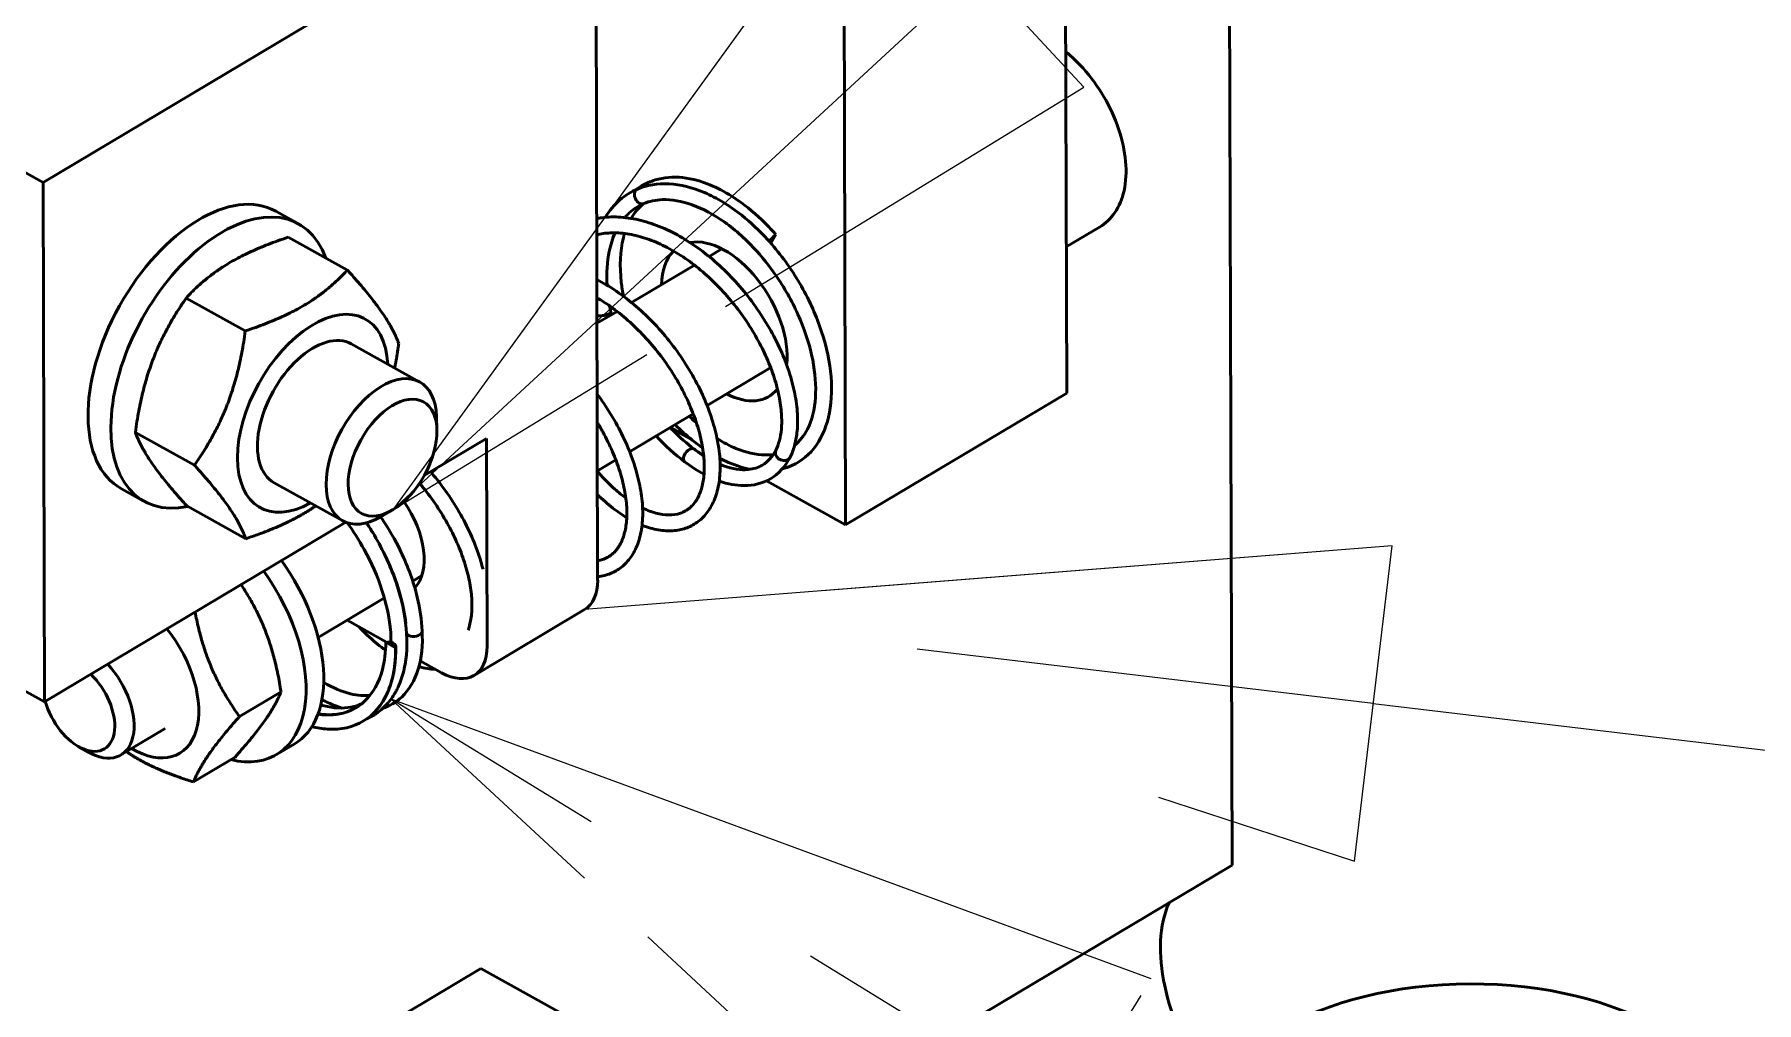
# Model space of a CAD drawing. Header units: millimetres. Extents: x -1901 to 2520, y -3919 to 1782.
# Drawn here: x 2050.2 to 2082.72, y 735.93 to 754.22 of the extents above; entities that cross this region are included whole.
import ezdxf

# ---------------------------------------------------------------- set-up
doc = ezdxf.new("R2010")
doc.units = ezdxf.units.MM
doc.header["$LTSCALE"] = 6
for name, color, linetype, lineweight in [('Detail Boundary (ISO)', 7, 'Continuous', 25), ('Symbol (ISO)', 7, 'Continuous', 25), ('Visible (ISO)', 7, 'Continuous', 50)]:
    doc.layers.add(name, color=color, linetype=linetype, lineweight=lineweight)

# ---------------------------------------------------------------- blocks, each defined once
blk = doc.blocks.new('2dDetail0')
at = {"layer": 'Detail Boundary (ISO)'}
blk.add_circle((337.4844, 121.5338), 15.1305, dxfattribs=at)
blk = doc.blocks.new('Balloon31')
at = {"layer": 'Symbol (ISO)'}
for p, q in [((344.3229, 126.2709), (342.8271, 124.2063)), ((345.0019, 125.5368), (344.3229, 126.2709)), ((344.6624, 125.9038), (342.8271, 124.2063)), ((343.8742, 124.8468), (345.0019, 125.5368)), ((342.8271, 124.2063), (343.6272, 124.6958))]:
    blk.add_line(p, q, dxfattribs=at)
at = {"layer": 'Symbol (ISO)', "flags": 128}
blk.add_lwpolyline([(344.3229, 126.2709), (342.8271, 124.2063)], dxfattribs=at)
at = {"layer": 'Symbol (ISO)'}
blk.add_solid([(344.3229, 126.2709), (342.8271, 124.2063), (345.0019, 125.5368), (344.3229, 126.2709)], dxfattribs=at)
blk = doc.blocks.new('Balloon32')
at = {"layer": 'Symbol (ISO)'}
for p, q in [((345.9725, 124.0935), (344.1786, 123.9517)), ((345.8543, 123.1005), (345.9725, 124.0935)), ((345.9134, 123.597), (344.4783, 123.7679)), ((345.9134, 123.597), (380.9272, 119.4287)), ((345.2376, 123.3021), (345.8543, 123.1005))]:
    blk.add_line(p, q, dxfattribs=at)
at = {"layer": 'Symbol (ISO)', "flags": 128}
blk.add_lwpolyline([(345.9725, 124.0935), (343.4309, 123.8926)], dxfattribs=at)
at = {"layer": 'Symbol (ISO)'}
blk.add_solid([(345.9725, 124.0935), (343.4309, 123.8926), (345.8543, 123.1005), (345.9725, 124.0935)], dxfattribs=at)
blk = doc.blocks.new('Balloon33')
at = {"layer": 'Symbol (ISO)'}
for p, q in [((343.452, 123.2242), (342.8221, 123.6107)), ((343.4697, 123.3722), (342.8221, 123.6107)), ((342.8221, 123.6107), (343.4309, 123.0462)), ((343.6298, 122.8618), (344.6917, 121.8772)), ((344.9531, 122.3034), (344.1423, 122.8008)), ((344.6917, 121.8772), (345.1823, 122.677))]:
    blk.add_line(p, q, dxfattribs=at)
at = {"layer": 'Symbol (ISO)', "flags": 128}
blk.add_lwpolyline([(345.2145, 122.7296), (342.8221, 123.6107)], dxfattribs=at)
at = {"layer": 'Symbol (ISO)'}
blk.add_solid([(345.2145, 122.7296), (342.8221, 123.6107), (344.6917, 121.8772), (345.2145, 122.7296)], dxfattribs=at)

msp = doc.modelspace()

# ---------------------------------------------------------------- linework, layer by layer
at = {"layer": 'Visible (ISO)'}
for p, q in [((2069.633, 768.294), (2069.69, 747.442)), ((2065.46, 765.806), (2065.516, 744.953)), ((2060.833, 743.907), (2060.785, 761.57)), ((2072.812, 738.526), (2072.755, 759.651)), ((2050.361, 751.424), (2058.709, 756.401)), ((2047.559, 752.98), (2050.361, 751.424)), ((2050.388, 741.611), (2050.361, 751.424)), ((2054.753, 750.882), (2055.184, 750.642)), ((2070.311, 750.578), (2069.683, 750.204)), ((2054.989, 750.388), (2056.107, 749.768)), ((2064.101, 750.278), (2064.197, 750.441)), ((2063.181, 750.169), (2062.937, 750.024)), ((2062.662, 749.86), (2061.475, 749.152)), ((2053.061, 749.239), (2054.179, 748.618)), ((2061.2, 748.988), (2060.82, 748.762)), ((2056.18, 748.373), (2057.477, 747.653)), ((2064.41, 748.108), (2064.362, 748.079)), ((2064.101, 747.924), (2062.9, 747.207)), ((2065.516, 744.953), (2069.69, 747.442)), ((2057.798, 746.752), (2057.791, 746.998)), ((2062.638, 747.052), (2061.437, 746.336)), ((2052.103, 746.702), (2053.22, 746.081)), ((2062.591, 746.579), (2062.205, 746.793)), ((2057.558, 745.886), (2058.735, 746.588)), ((2058.746, 742.663), (2058.735, 746.588)), ((2061.176, 746.18), (2060.827, 745.972)), ((2063.639, 745.996), (2063.556, 746.043)), ((2054.723, 745.751), (2056.02, 745.03)), ((2065.516, 744.953), (2064.02, 745.785)), ((2051.839, 745.637), (2052.27, 745.397)), ((2053.072, 745.314), (2054.189, 744.693)), ((2056.954, 745.233), (2056.741, 745.109)), ((2050.388, 741.611), (2056.077, 745.003)), ((2057.514, 743.996), (2057.34, 743.893)), ((2056.806, 743.574), (2055.554, 742.828)), ((2057.076, 743.735), (2057.071, 743.732)), ((2047.586, 743.167), (2050.388, 741.611)), ((2056.1, 743.153), (2056.846, 742.738)), ((2060.585, 743.355), (2058.499, 742.111)), ((2056.833, 742.736), (2057.017, 742.633)), ((2057.484, 742.384), (2057.887, 742.16)), ((2054.068, 741.333), (2054.854, 741.801)), ((2052.666, 741.106), (2051.831, 740.608)), ((2051.026, 740.769), (2051.203, 740.667)), ((2053.202, 740.099), (2053.988, 740.568)), ((2055.104, 740.813), (2054.77, 740.614)), ((2064.274, 733.435), (2072.812, 738.526)), ((2058.628, 736.573), (2051.533, 732.342)), ((2058.628, 736.573), (2064.232, 733.46))]:
    msp.add_line(p, q, dxfattribs=at)
for centre, major_axis, ratio, start_param, end_param in [((2053.296, 748.259), (-1.457, -2.622), 0.569764, 3.141593, 6.283185), ((2061.643, 751.162), (0.061, -0.137), 0.733173, 3.241205, 6.270366), ((2061.643, 751.162), (-0.061, 0.137), 0.733173, 6.271783, 6.382797), ((2053.727, 748.02), (-1.457, -2.622), 0.569764, 2.678127, 6.74665), ((2063.225, 748.798), (-0.845, 1.417), 0.58657, 3.79647, 6.06869), ((2064.15, 750.36), (0.103, 0.109), 0.176299, 0.914532, 2.205807), ((2063.225, 748.798), (-0.845, 1.417), 0.58657, 0.148116, 0.756456), ((2055.451, 747.062), (0.991, 1.783), 0.569764, 5.53849, 10.169474), ((2060.934, 748.954), (0.148, 0.022), 0.300408, 5.428126, 6.301958), ((2060.934, 748.954), (-0.148, -0.022), 0.300408, 0.6443, 2.286534), ((2055.451, 747.062), (0.728, 1.311), 0.569764, 6.279998, 9.427966), ((2056.748, 746.341), (0.728, 1.311), 0.569764, 5.51712, 10.190843), ((2063.225, 748.798), (0.845, -1.417), 0.58657, 5.526729, 6.499447), ((2062.568, 746.265), (-0.094, -0.117), 0.58769, 4.011779, 6.296401), ((2062.568, 746.265), (0.094, 0.117), 0.58769, 0.014138, 0.870186), ((2064.334, 746.299), (-0.135, 0.066), 0.834645, 0, 2.677839), ((2064.334, 746.299), (0.135, -0.066), 0.834645, 5.819432, 6.283185), ((2056.588, 744.841), (0.691, -1.16), 0.58657, 0.162305, 1.701451), ((2053.387, 742.933), (1.383, -2.319), 0.58657, 5.760181, 8.002871), ((2053.721, 743.132), (1.383, -2.319), 0.58657, 0, 1.719686), ((2059.971, 744.386), (0.615, -1.031), 0.58657, 0, 0.780311), ((2056.588, 744.841), (0.691, -1.16), 0.58657, 6.049495, 6.056905), ((2052.051, 742.136), (0.891, -1.495), 0.58657, 5.473402, 8.086247), ((2057.369, 742.941), (-0.149, -0.016), 0.641805, 0.221769, 2.307556), ((2057.369, 742.941), (0.149, 0.016), 0.641805, 5.449149, 6.240064), ((2056.871, 742.644), (0.149, 0.016), 0.641805, 5.996788, 8.043102), ((2057.884, 743.142), (0.615, -1.031), 0.58657, 5.4927, 7.063496), ((2051.037, 741.532), (0.483, -0.809), 0.58657, 4.273405, 8.292966), ((2051.217, 741.639), (0.615, -1.031), 0.58657, 5.473236, 8.194276), ((2073.68, 735.719), (-1.582, 2.654), 0.58657, 0.391645, 1.70189)]:
    msp.add_ellipse(centre, major_axis=major_axis, ratio=ratio, start_param=start_param, end_param=end_param, dxfattribs=at)
for centre, major_axis, ratio in [((2056.96, 746.224), (0.585, 1.054), 0.569764), ((2077.315, 733.347), (5.1, 0.014), 0.57559)]:
    msp.add_ellipse(centre, major_axis=major_axis, ratio=ratio, dxfattribs=at)
for points, knots in [([(2070.311, 750.578), (2070.425, 750.646), (2070.523, 750.741), (2070.681, 750.974), (2070.739, 751.114), (2070.811, 751.438), (2070.82, 751.625), (2070.785, 752.021), (2070.739, 752.23), (2070.599, 752.643), (2070.505, 752.848), (2070.278, 753.235), (2070.146, 753.417), (2069.897, 753.694), (2069.787, 753.799), (2069.673, 753.892)], [5.502899, 5.502899, 5.502899, 5.502899, 5.768902, 5.768902, 6.057911, 6.057911, 6.385182, 6.385182, 6.724205, 6.724205, 7.061026, 7.061026, 7.396306, 7.396306, 7.634751, 7.634751, 7.634751, 7.634751]), ([(2060.98, 750.765), (2061.056, 750.89), (2061.148, 751.001), (2061.352, 751.178), (2061.463, 751.248), (2061.583, 751.299)], [0.3807066, 0.3807066, 0.3807066, 0.3807066, 0.484291, 0.484291, 0.5813875, 0.5813875, 0.5813875, 0.5813875]), ([(2061.547, 751.283), (2061.642, 751.354), (2061.748, 751.411), (2061.939, 751.478), (2062.022, 751.499), (2062.108, 751.511)], [2.440917, 2.440917, 2.440917, 2.440917, 2.5312705, 2.5312705, 2.5953757, 2.5953757, 2.5953757, 2.5953757]), ([(2061.583, 751.299), (2061.764, 751.376), (2061.97, 751.408), (2062.396, 751.385), (2062.623, 751.328), (2063.085, 751.131), (2063.326, 750.984), (2063.724, 750.668), (2063.888, 750.513), (2064.043, 750.343)], [0, 0, 0, 0, 0.1503418, 0.1503418, 0.3019167, 0.3019167, 0.4614267, 0.4614267, 0.5792724, 0.5792724, 0.5792724, 0.5792724]), ([(2064.197, 750.441), (2064.133, 750.514), (2064.066, 750.585), (2063.83, 750.82), (2063.654, 750.968), (2063.197, 751.282), (2062.916, 751.414), (2062.457, 751.523), (2062.276, 751.534), (2062.108, 751.511)], [-2.6957123, -2.6957123, -2.6957123, -2.6957123, -2.6583475, -2.6583475, -2.5660517, -2.5660517, -2.4230262, -2.4230262, -2.3217266, -2.3217266, -2.3217266, -2.3217266]), ([(2061.702, 751.024), (2061.662, 751.007), (2061.624, 750.987), (2061.498, 750.912), (2061.416, 750.843), (2061.344, 750.76)], [0.000114, 0.000114, 0.000114, 0.000114, 0.037946, 0.037946, 0.130734, 0.130734, 0.130734, 0.130734]), ([(2063.837, 750.125), (2063.648, 750.335), (2063.44, 750.522), (2063.028, 750.816), (2062.818, 750.928), (2062.421, 751.072), (2062.229, 751.104), (2061.928, 751.094), (2061.809, 751.069), (2061.702, 751.024)], [0, 0, 0, 0, 0.1458227, 0.1458227, 0.2884912, 0.2884912, 0.4302052, 0.4302052, 0.5367207, 0.5367207, 0.5367207, 0.5367207]), ([(2060.814, 750.742), (2060.847, 750.748), (2060.88, 750.753), (2061.029, 750.772), (2061.149, 750.775), (2061.397, 750.757), (2061.524, 750.737), (2061.782, 750.672), (2061.913, 750.628), (2062.176, 750.518), (2062.307, 750.451), (2062.565, 750.299), (2062.693, 750.213), (2062.942, 750.024), (2063.063, 749.921), (2063.296, 749.701), (2063.408, 749.584), (2063.62, 749.34), (2063.72, 749.212), (2063.907, 748.949), (2063.993, 748.814), (2064.151, 748.54), (2064.222, 748.401), (2064.348, 748.122), (2064.402, 747.983), (2064.492, 747.707), (2064.528, 747.57), (2064.581, 747.304), (2064.598, 747.174), (2064.612, 746.924), (2064.609, 746.804), (2064.586, 746.607), (2064.571, 746.526), (2064.529, 746.373), (2064.502, 746.301), (2064.469, 746.233)], [26.157324, 26.157324, 26.157324, 26.157324, 26.202093, 26.202093, 26.359099, 26.359099, 26.519787, 26.519787, 26.683058, 26.683058, 26.847547, 26.847547, 27.012341, 27.012341, 27.177022, 27.177022, 27.341485, 27.341485, 27.50578, 27.50578, 27.670029, 27.670029, 27.834394, 27.834394, 27.999061, 27.999061, 28.164218, 28.164218, 28.329963, 28.329963, 28.495978, 28.495978, 28.619215, 28.619215, 28.742452, 28.742452, 28.742452, 28.742452]), ([(2060.815, 750.436), (2060.896, 750.455), (2060.98, 750.466), (2061.171, 750.474), (2061.279, 750.468), (2061.499, 750.435), (2061.611, 750.409), (2061.836, 750.336), (2061.95, 750.29), (2062.177, 750.18), (2062.291, 750.116), (2062.516, 749.971), (2062.627, 749.89), (2062.845, 749.713), (2062.951, 749.617), (2063.156, 749.414), (2063.254, 749.306), (2063.441, 749.081), (2063.53, 748.964), (2063.695, 748.725), (2063.771, 748.602), (2063.909, 748.354), (2063.972, 748.229), (2064.081, 747.98), (2064.128, 747.857), (2064.206, 747.615), (2064.237, 747.496), (2064.283, 747.268), (2064.297, 747.158), (2064.311, 746.951), (2064.31, 746.853), (2064.295, 746.684), (2064.282, 746.612), (2064.248, 746.479), (2064.225, 746.418), (2064.199, 746.365)], [26.126645, 26.126645, 26.126645, 26.126645, 26.265256, 26.265256, 26.42869, 26.42869, 26.588237, 26.588237, 26.74595, 26.74595, 26.903093, 26.903093, 27.060263, 27.060263, 27.217672, 27.217672, 27.375329, 27.375329, 27.533147, 27.533147, 27.690991, 27.690991, 27.848694, 27.848694, 28.006063, 28.006063, 28.162898, 28.162898, 28.319044, 28.319044, 28.474587, 28.474587, 28.608519, 28.608519, 28.742452, 28.742452, 28.742452, 28.742452]), ([(2061.163, 750.471), (2061.115, 750.365), (2061.077, 750.248), (2061.011, 749.928), (2060.998, 749.71), (2061.012, 749.481)], [0.2219618, 0.2219618, 0.2219618, 0.2219618, 0.3093421, 0.3093421, 0.4417618, 0.4417618, 0.4417618, 0.4417618]), ([(2061.321, 749.273), (2061.303, 749.361), (2061.289, 749.449), (2061.244, 749.843), (2061.257, 750.129), (2061.321, 750.384), (2061.323, 750.392), (2061.325, 750.399)], [-1.1133678, -1.1133678, -1.1133678, -1.1133678, -1.0634545, -1.0634545, -0.8853449, -0.8853449, -0.8798884, -0.8798884, -0.8798884, -0.8798884]), ([(2064.043, 750.343), (2064.256, 750.11), (2064.453, 749.843), (2064.784, 749.291), (2064.922, 749), (2065.128, 748.423), (2065.198, 748.131), (2065.262, 747.58), (2065.256, 747.314), (2065.167, 746.841), (2065.081, 746.627), (2064.841, 746.288), (2064.683, 746.157), (2064.445, 746.05), (2064.384, 746.029), (2064.321, 746.013)], [0, 0, 0, 0, 0.162471, 0.162471, 0.321694, 0.321694, 0.481045, 0.481045, 0.641325, 0.641325, 0.802416, 0.802416, 0.959098, 0.959098, 1.009364, 1.009364, 1.009364, 1.009364]), ([(2064.551, 746.455), (2064.648, 746.532), (2064.73, 746.635), (2064.878, 746.925), (2064.931, 747.133), (2064.96, 747.581), (2064.943, 747.822), (2064.845, 748.318), (2064.764, 748.578), (2064.549, 749.09), (2064.411, 749.347), (2064.127, 749.777), (2063.986, 749.96), (2063.837, 750.125)], [0.9057901, 0.9057901, 0.9057901, 0.9057901, 1.0260051, 1.0260051, 1.1821422, 1.1821422, 1.3248187, 1.3248187, 1.4665487, 1.4665487, 1.6095207, 1.6095207, 1.7242423, 1.7242423, 1.7242423, 1.7242423]), ([(2060.817, 749.59), (2060.877, 749.559), (2060.937, 749.526), (2061.125, 749.413), (2061.252, 749.326), (2061.5, 749.135), (2061.621, 749.031), (2061.853, 748.81), (2061.964, 748.692), (2062.175, 748.446), (2062.274, 748.318), (2062.46, 748.054), (2062.545, 747.918), (2062.701, 747.644), (2062.772, 747.505), (2062.895, 747.226), (2062.948, 747.087), (2063.036, 746.811), (2063.071, 746.675), (2063.122, 746.41), (2063.138, 746.28), (2063.15, 746.031), (2063.146, 745.912), (2063.117, 745.688), (2063.093, 745.582), (2063.025, 745.391), (2062.982, 745.305), (2062.88, 745.155), (2062.822, 745.091), (2062.694, 744.986), (2062.625, 744.944), (2062.477, 744.881), (2062.398, 744.86), (2062.23, 744.838), (2062.141, 744.838), (2061.953, 744.86), (2061.854, 744.884), (2061.726, 744.927), (2061.699, 744.938), (2061.671, 744.949)], [20.498521, 20.498521, 20.498521, 20.498521, 20.573837, 20.573837, 20.738631, 20.738631, 20.9033, 20.9033, 21.067752, 21.067752, 21.23204, 21.23204, 21.396292, 21.396292, 21.560668, 21.560668, 21.725359, 21.725359, 21.890549, 21.890549, 22.056324, 22.056324, 22.222325, 22.222325, 22.38685, 22.38685, 22.545752, 22.545752, 22.69468, 22.69468, 22.835563, 22.835563, 22.976249, 22.976249, 23.124189, 23.124189, 23.281713, 23.281713, 23.324715, 23.324715, 23.324715, 23.324715]), ([(2060.818, 749.247), (2060.863, 749.221), (2060.907, 749.193), (2061.064, 749.091), (2061.175, 749.01), (2061.393, 748.832), (2061.499, 748.736), (2061.703, 748.532), (2061.801, 748.424), (2061.988, 748.199), (2062.076, 748.081), (2062.24, 747.841), (2062.316, 747.718), (2062.453, 747.47), (2062.515, 747.345), (2062.623, 747.097), (2062.67, 746.973), (2062.747, 746.731), (2062.777, 746.613), (2062.822, 746.386), (2062.836, 746.276), (2062.849, 746.069), (2062.847, 745.972), (2062.83, 745.792), (2062.814, 745.709), (2062.769, 745.558), (2062.739, 745.491), (2062.668, 745.371), (2062.625, 745.32), (2062.523, 745.232), (2062.463, 745.197), (2062.328, 745.151), (2062.252, 745.14), (2062.096, 745.143), (2062.017, 745.154), (2061.853, 745.198), (2061.77, 745.229), (2061.683, 745.271), (2061.682, 745.272), (2061.682, 745.272)], [20.562952, 20.562952, 20.562952, 20.562952, 20.624843, 20.624843, 20.782019, 20.782019, 20.939436, 20.939436, 21.0971, 21.0971, 21.254921, 21.254921, 21.412763, 21.412763, 21.570458, 21.570458, 21.727814, 21.727814, 21.884629, 21.884629, 22.040753, 22.040753, 22.196284, 22.196284, 22.352119, 22.352119, 22.511296, 22.511296, 22.681491, 22.681491, 22.872608, 22.872608, 23.061759, 23.061759, 23.228494, 23.228494, 23.386213, 23.386213, 23.387123, 23.387123, 23.387123, 23.387123]), ([(2060.823, 747.426), (2060.857, 747.382), (2060.889, 747.337), (2061.012, 747.159), (2061.097, 747.023), (2061.252, 746.748), (2061.321, 746.609), (2061.442, 746.33), (2061.494, 746.191), (2061.58, 745.916), (2061.614, 745.78), (2061.663, 745.515), (2061.678, 745.386), (2061.687, 745.139), (2061.682, 745.02), (2061.651, 744.797), (2061.626, 744.693), (2061.556, 744.504), (2061.512, 744.419), (2061.408, 744.272), (2061.349, 744.209), (2061.22, 744.106), (2061.15, 744.066), (2061.001, 744.005), (2060.922, 743.986), (2060.837, 743.976), (2060.835, 743.975), (2060.833, 743.975)], [14.901766, 14.901766, 14.901766, 14.901766, 14.9583, 14.9583, 15.122554, 15.122554, 15.286944, 15.286944, 15.451658, 15.451658, 15.616882, 15.616882, 15.782687, 15.782687, 15.948668, 15.948668, 16.113007, 16.113007, 16.271423, 16.271423, 16.419755, 16.419755, 16.56039, 16.56039, 16.701322, 16.701322, 16.705189, 16.705189, 16.705189, 16.705189]), ([(2060.825, 746.889), (2060.861, 746.83), (2060.896, 746.77), (2060.997, 746.587), (2061.058, 746.461), (2061.166, 746.213), (2061.212, 746.09), (2061.287, 745.848), (2061.317, 745.73), (2061.361, 745.503), (2061.375, 745.394), (2061.387, 745.188), (2061.385, 745.091), (2061.366, 744.912), (2061.35, 744.829), (2061.304, 744.679), (2061.274, 744.613), (2061.201, 744.494), (2061.158, 744.443), (2061.055, 744.356), (2060.994, 744.322), (2060.896, 744.29), (2060.865, 744.283), (2060.832, 744.278)], [15.058528, 15.058528, 15.058528, 15.058528, 15.134546, 15.134546, 15.292233, 15.292233, 15.449575, 15.449575, 15.60637, 15.60637, 15.762471, 15.762471, 15.917992, 15.917992, 16.073868, 16.073868, 16.233244, 16.233244, 16.403976, 16.403976, 16.595686, 16.595686, 16.678729, 16.678729, 16.678729, 16.678729]), ([(2062.202, 746.791), (2062.216, 746.777), (2062.23, 746.762), (2062.379, 746.609), (2062.52, 746.486), (2062.66, 746.383)], [0.4230051, 0.4230051, 0.4230051, 0.4230051, 0.4339657, 0.4339657, 0.5408727, 0.5408727, 0.5408727, 0.5408727]), ([(2062.816, 746.408), (2062.75, 746.454), (2062.684, 746.503), (2062.51, 746.644), (2062.402, 746.742), (2062.297, 746.848)], [1.368695, 1.368695, 1.368695, 1.368695, 1.4150761, 1.4150761, 1.493398, 1.493398, 1.493398, 1.493398]), ([(2063.088, 746.586), (2063.208, 746.51), (2063.329, 746.447), (2063.637, 746.319), (2063.824, 746.278), (2064.046, 746.274), (2064.1, 746.277), (2064.153, 746.285)], [0.4893928, 0.4893928, 0.4893928, 0.4893928, 0.5755609, 0.5755609, 0.7171922, 0.7171922, 0.7651999, 0.7651999, 0.7651999, 0.7651999]), ([(2063.146, 746.095), (2063.167, 746.087), (2063.188, 746.078), (2063.379, 746.009), (2063.538, 745.986), (2063.776, 746.009), (2063.867, 746.038), (2064.049, 746.146), (2064.135, 746.239), (2064.2, 746.366)], [0.1279591, 0.1279591, 0.1279591, 0.1279591, 0.1454877, 0.1454877, 0.2876035, 0.2876035, 0.3953442, 0.3953442, 0.534815, 0.534815, 0.534815, 0.534815]), ([(2064.468, 746.232), (2064.38, 746.058), (2064.251, 745.916), (2063.948, 745.738), (2063.776, 745.695), (2063.446, 745.696), (2063.289, 745.725), (2063.129, 745.781)], [0, 0, 0, 0, 0.1568669, 0.1568669, 0.3027004, 0.3027004, 0.4235168, 0.4235168, 0.4235168, 0.4235168]), ([(2063.716, 746.004), (2063.581, 746.03), (2063.443, 746.074), (2063.25, 746.156), (2063.195, 746.182), (2063.141, 746.211)], [1.1599602, 1.1599602, 1.1599602, 1.1599602, 1.2558209, 1.2558209, 1.2936641, 1.2936641, 1.2936641, 1.2936641]), ([(2057.469, 745.741), (2057.491, 745.715), (2057.512, 745.689), (2057.626, 745.55), (2057.713, 745.432), (2057.874, 745.191), (2057.949, 745.067), (2058.084, 744.819), (2058.144, 744.694), (2058.25, 744.446), (2058.295, 744.323), (2058.369, 744.082), (2058.398, 743.964), (2058.439, 743.738), (2058.452, 743.63), (2058.462, 743.426), (2058.459, 743.329), (2058.439, 743.152), (2058.421, 743.07), (2058.394, 742.986), (2058.39, 742.975), (2058.386, 742.964)], [2.226233, 2.226233, 2.226233, 2.226233, 2.262468, 2.262468, 2.420298, 2.420298, 2.578133, 2.578133, 2.735805, 2.735805, 2.893118, 2.893118, 3.049872, 3.049872, 3.205929, 3.205929, 3.361431, 3.361431, 3.5174, 3.5174, 3.541687, 3.541687, 3.541687, 3.541687]), ([(2057.678, 745.958), (2057.698, 745.935), (2057.717, 745.912), (2057.84, 745.764), (2057.937, 745.634), (2058.118, 745.368), (2058.201, 745.232), (2058.351, 744.956), (2058.419, 744.817), (2058.536, 744.538), (2058.586, 744.399), (2058.642, 744.213), (2058.655, 744.163), (2058.668, 744.115)], [2.216108, 2.216108, 2.216108, 2.216108, 2.2465484, 2.2465484, 2.4108204, 2.4108204, 2.5750809, 2.5750809, 2.739498, 2.739498, 2.9042621, 2.9042621, 2.9639164, 2.9639164, 2.9639164, 2.9639164]), ([(2061.364, 745.464), (2061.295, 745.514), (2061.225, 745.57), (2061.066, 745.711), (2060.978, 745.798), (2060.87, 745.917), (2060.849, 745.941), (2060.827, 745.966)], [23.5758871, 23.5758871, 23.5758871, 23.5758871, 23.6974406, 23.6974406, 23.8537717, 23.8537717, 23.8925078, 23.8925078, 23.8925078, 23.8925078]), ([(2061.382, 745.093), (2061.294, 745.145), (2061.207, 745.205), (2061.021, 745.348), (2060.924, 745.433), (2060.829, 745.526)], [23.4749604, 23.4749604, 23.4749604, 23.4749604, 23.6114386, 23.6114386, 23.7663118, 23.7663118, 23.7663118, 23.7663118]), ([(2056.736, 745.106), (2056.881, 744.895), (2057.01, 744.671), (2057.253, 744.163), (2057.359, 743.871), (2057.479, 743.371), (2057.51, 743.156), (2057.518, 742.953)], [0.3572893, 0.3572893, 0.3572893, 0.3572893, 0.4845813, 0.4845813, 0.6440014, 0.6440014, 0.7683652, 0.7683652, 0.7683652, 0.7683652]), ([(2056.931, 742.737), (2056.931, 742.815), (2056.927, 742.897), (2056.897, 743.215), (2056.843, 743.469), (2056.677, 743.979), (2056.562, 744.241), (2056.328, 744.663), (2056.219, 744.833), (2056.102, 744.994)], [1.4204707, 1.4204707, 1.4204707, 1.4204707, 1.4703813, 1.4703813, 1.6117942, 1.6117942, 1.7542634, 1.7542634, 1.8537983, 1.8537983, 1.8537983, 1.8537983]), ([(2056.468, 744.992), (2056.509, 744.931), (2056.548, 744.87), (2056.751, 744.535), (2056.891, 744.244), (2057.101, 743.667), (2057.173, 743.375), (2057.242, 742.822), (2057.238, 742.555), (2057.176, 742.206), (2057.148, 742.1), (2057.092, 741.95), (2057.071, 741.901), (2057.035, 741.83), (2057.023, 741.806), (2057.003, 741.772), (2056.996, 741.761), (2056.969, 741.715), (2056.947, 741.683), (2056.854, 741.558), (2056.772, 741.476), (2056.653, 741.389), (2056.625, 741.37), (2056.556, 741.33), (2056.515, 741.309), (2056.473, 741.29)], [1.00996, 1.00996, 1.00996, 1.00996, 1.046256, 1.046256, 1.2055716, 1.2055716, 1.3649046, 1.3649046, 1.5251474, 1.5251474, 1.6004703, 1.6004703, 1.6392372, 1.6392372, 1.6589031, 1.6589031, 1.6688404, 1.6688404, 1.6986653, 1.6986653, 1.7885136, 1.7885136, 1.8153393, 1.8153393, 1.8518557, 1.8518557, 1.8518557, 1.8518557]), ([(2057.209, 743.09), (2057.191, 743.27), (2057.154, 743.462), (2057.035, 743.883), (2056.944, 744.119), (2056.832, 744.348)], [0.0334646, 0.0334646, 0.0334646, 0.0334646, 0.1441624, 0.1441624, 0.2737707, 0.2737707, 0.2737707, 0.2737707]), ([(2056.827, 742.586), (2056.777, 742.622), (2056.728, 742.659), (2056.573, 742.784), (2056.47, 742.879), (2056.355, 742.998), (2056.341, 743.012), (2056.328, 743.026)], [4.7125677, 4.7125677, 4.7125677, 4.7125677, 4.7905308, 4.7905308, 4.9563254, 4.9563254, 4.9787785, 4.9787785, 4.9787785, 4.9787785]), ([(2057.518, 742.954), (2057.534, 742.689), (2057.509, 742.44), (2057.38, 742.018), (2057.274, 741.836), (2057.081, 741.652), (2057.023, 741.608), (2056.902, 741.536), (2056.839, 741.507), (2056.773, 741.485)], [0.00014, 0.00014, 0.00014, 0.00014, 0.1649269, 0.1649269, 0.326316, 0.326316, 0.3867202, 0.3867202, 0.4441795, 0.4441795, 0.4441795, 0.4441795]), ([(2057.017, 742.633), (2057.018, 742.534), (2057.014, 742.438), (2056.983, 742.137), (2056.935, 741.947), (2056.758, 741.548), (2056.605, 741.367), (2056.218, 741.132), (2055.986, 741.08), (2055.635, 741.102), (2055.537, 741.118), (2055.436, 741.144)], [-3.6041312, -3.6041312, -3.6041312, -3.6041312, -3.5690714, -3.5690714, -3.4895615, -3.4895615, -3.3771132, -3.3771132, -3.2641822, -3.2641822, -3.2217148, -3.2217148, -3.2217148, -3.2217148]), ([(2055.55, 741.376), (2055.661, 741.361), (2055.768, 741.358), (2056.09, 741.394), (2056.282, 741.482), (2056.592, 741.775), (2056.705, 741.977), (2056.81, 742.38), (2056.832, 742.552), (2056.833, 742.736)], [-0.620731, -0.620731, -0.620731, -0.620731, -0.5383787, -0.5383787, -0.3603346, -0.3603346, -0.1811431, -0.1811431, -0.0679136, -0.0679136, -0.0679136, -0.0679136]), ([(2057.02, 742.655), (2057.025, 742.384), (2056.989, 742.129), (2056.874, 741.797), (2056.823, 741.691), (2056.762, 741.597)], [0, 0, 0, 0, 0.1640519, 0.1640519, 0.2492008, 0.2492008, 0.2492008, 0.2492008]), ([(2057.769, 742.226), (2057.718, 742.227), (2057.666, 742.232), (2057.562, 742.248), (2057.51, 742.259), (2057.458, 742.274)], [4.2164957, 4.2164957, 4.2164957, 4.2164957, 4.3011634, 4.3011634, 4.384199, 4.384199, 4.384199, 4.384199]), ([(2055.66, 741.979), (2055.834, 741.874), (2056.007, 741.8), (2056.299, 741.73), (2056.424, 741.722), (2056.536, 741.737)], [0.0115352, 0.0115352, 0.0115352, 0.0115352, 0.144557, 0.144557, 0.2570773, 0.2570773, 0.2570773, 0.2570773]), ([(2055.605, 741.553), (2055.649, 741.54), (2055.692, 741.529), (2055.914, 741.483), (2056.082, 741.485), (2056.231, 741.523), (2056.235, 741.524), (2056.252, 741.529), (2056.264, 741.532), (2056.311, 741.547), (2056.344, 741.561), (2056.377, 741.576)], [0.8252855, 0.8252855, 0.8252855, 0.8252855, 0.8585524, 0.8585524, 1.0002253, 1.0002253, 1.0042411, 1.0042411, 1.0162894, 1.0162894, 1.0515754, 1.0515754, 1.0515754, 1.0515754]), ([(2056.011, 741.493), (2055.964, 741.507), (2055.917, 741.523), (2055.789, 741.573), (2055.708, 741.61), (2055.626, 741.654)], [0.64403165, 0.64403165, 0.64403165, 0.64403165, 0.67861794, 0.67861794, 0.73789059, 0.73789059, 0.73789059, 0.73789059]), ([(2055.555, 741.389), (2055.625, 741.376), (2055.693, 741.369), (2055.854, 741.366), (2055.945, 741.377), (2056.028, 741.4)], [3.7236967, 3.7236967, 3.7236967, 3.7236967, 3.7787938, 3.7787938, 3.861032, 3.861032, 3.861032, 3.861032])]:
    msp.add_open_spline(points, degree=3, knots=knots, dxfattribs=at)
for points in [[(2061.701, 751.023), (2061.609, 750.95), (2061.529, 750.856), (2061.464, 750.744)], [(2060.815, 750.401), (2060.819, 750.414), (2060.824, 750.426), (2060.828, 750.439)], [(2061.341, 750.458), (2061.335, 750.439), (2061.33, 750.419), (2061.325, 750.399)], [(2061.059, 749.091), (2061.066, 749.053), (2061.074, 749.015), (2061.082, 748.977)], [(2061.096, 748.926), (2061.091, 748.943), (2061.086, 748.96), (2061.082, 748.977)], [(2061.082, 748.977), (2061.086, 748.959), (2061.089, 748.942), (2061.093, 748.924)], [(2060.821, 748.762), (2060.821, 748.765), (2060.82, 748.767), (2060.82, 748.769)], [(2062.562, 747.006), (2062.608, 746.962), (2062.653, 746.92), (2062.7, 746.879)], [(2062.476, 746.147), (2062.292, 746.282), (2062.11, 746.447), (2061.939, 746.635)], [(2062.661, 746.382), (2062.719, 746.338), (2062.777, 746.297), (2062.835, 746.26)], [(2062.841, 745.909), (2062.719, 745.974), (2062.596, 746.055), (2062.475, 746.147)]]:
    msp.add_open_spline(points, degree=3, dxfattribs=at)
for points, weights in [([(2054.989, 750.388), (2053.738, 749.973), (2053.061, 749.239)], [1, 1.15470053838, 1]), ([(2054.179, 748.618), (2055.43, 749.033), (2056.107, 749.768)], [1, 1.15470053838, 1]), ([(2056.107, 749.768), (2056.879, 748.914), (2057.076, 748.38)], [1, 1.15470053838, 1]), ([(2053.061, 749.239), (2052.295, 748.13), (2052.103, 746.702)], [1, 1.15470053838, 1]), ([(2053.22, 746.081), (2053.987, 747.19), (2054.179, 748.618)], [1, 1.15470053838, 1]), ([(2057.076, 748.38), (2057.043, 748.136), (2057, 747.917)], [1, 1.02335968527, 1.03966477458]), ([(2052.103, 746.702), (2052.3, 746.168), (2053.072, 745.314)], [1, 1.15470053838, 1]), ([(2054.189, 744.693), (2053.992, 745.227), (2053.22, 746.081)], [1, 1.15470053838, 1]), ([(2055.511, 745.313), (2055.004, 744.963), (2054.189, 744.693)], [1.07305759167, 1.09557222742, 1]), ([(2054.854, 741.801), (2054.674, 742.957), (2054.1, 743.824)], [1, 1.14193675495, 1.0234213794]), ([(2053.232, 743.306), (2053.436, 742.219), (2054.068, 741.333)], [1.0234213794, 1.14193675495, 1]), ([(2053.988, 740.568), (2054.664, 741.329), (2054.854, 741.801)], [1, 1.15470053838, 1]), ([(2054.068, 741.333), (2053.392, 740.571), (2053.202, 740.099)], [1, 1.15470053838, 1]), ([(2053.202, 740.099), (2052.419, 740.337), (2051.935, 740.67)], [1, 1.10395803204, 1.0681974498])]:
    msp.add_rational_spline(points, weights, degree=2, dxfattribs=at)

# ---------------------------------------------------------------- block references
at = {"layer": 'Detail Boundary (ISO)', "xscale": 6, "yscale": 6, "zscale": 6}
msp.add_blockref('2dDetail0', (0, 0), dxfattribs=at)
at = {"layer": 'Symbol (ISO)', "xscale": 6, "yscale": 6, "zscale": 6}
for name in ['Balloon31', 'Balloon32', 'Balloon33']:
    msp.add_blockref(name, (0, 0), dxfattribs=at)

doc.saveas('drawing.dxf')
